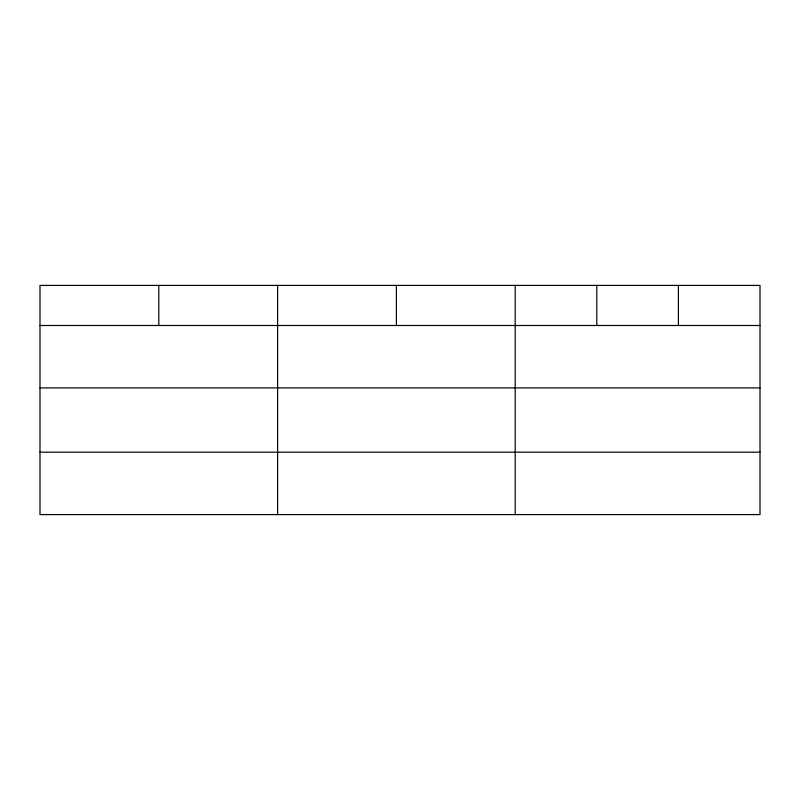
<?xml version="1.0" encoding="UTF-8"?>
<svg xmlns="http://www.w3.org/2000/svg" width="800" height="800" viewBox="0 0 800 800"><rect width="100%" height="100%" fill="white"/><g stroke="black" fill="none" stroke-linecap="round" stroke-linejoin="round"><path stroke-width="1.2" d="M760 387.9L760 285.41L40 285.41L40 514.59L760 514.59L760 387.9L40 387.9M40 325.5L760 325.5M40 452.19L760 452.19M678.4 285.41L678.4 325.5M596.8 285.41L596.8 325.5M515.2 285.41L515.2 514.59M396.4 285.41L396.4 325.5M277.6 285.41L277.6 514.59M158.8 285.41L158.8 325.5"/></g></svg>
